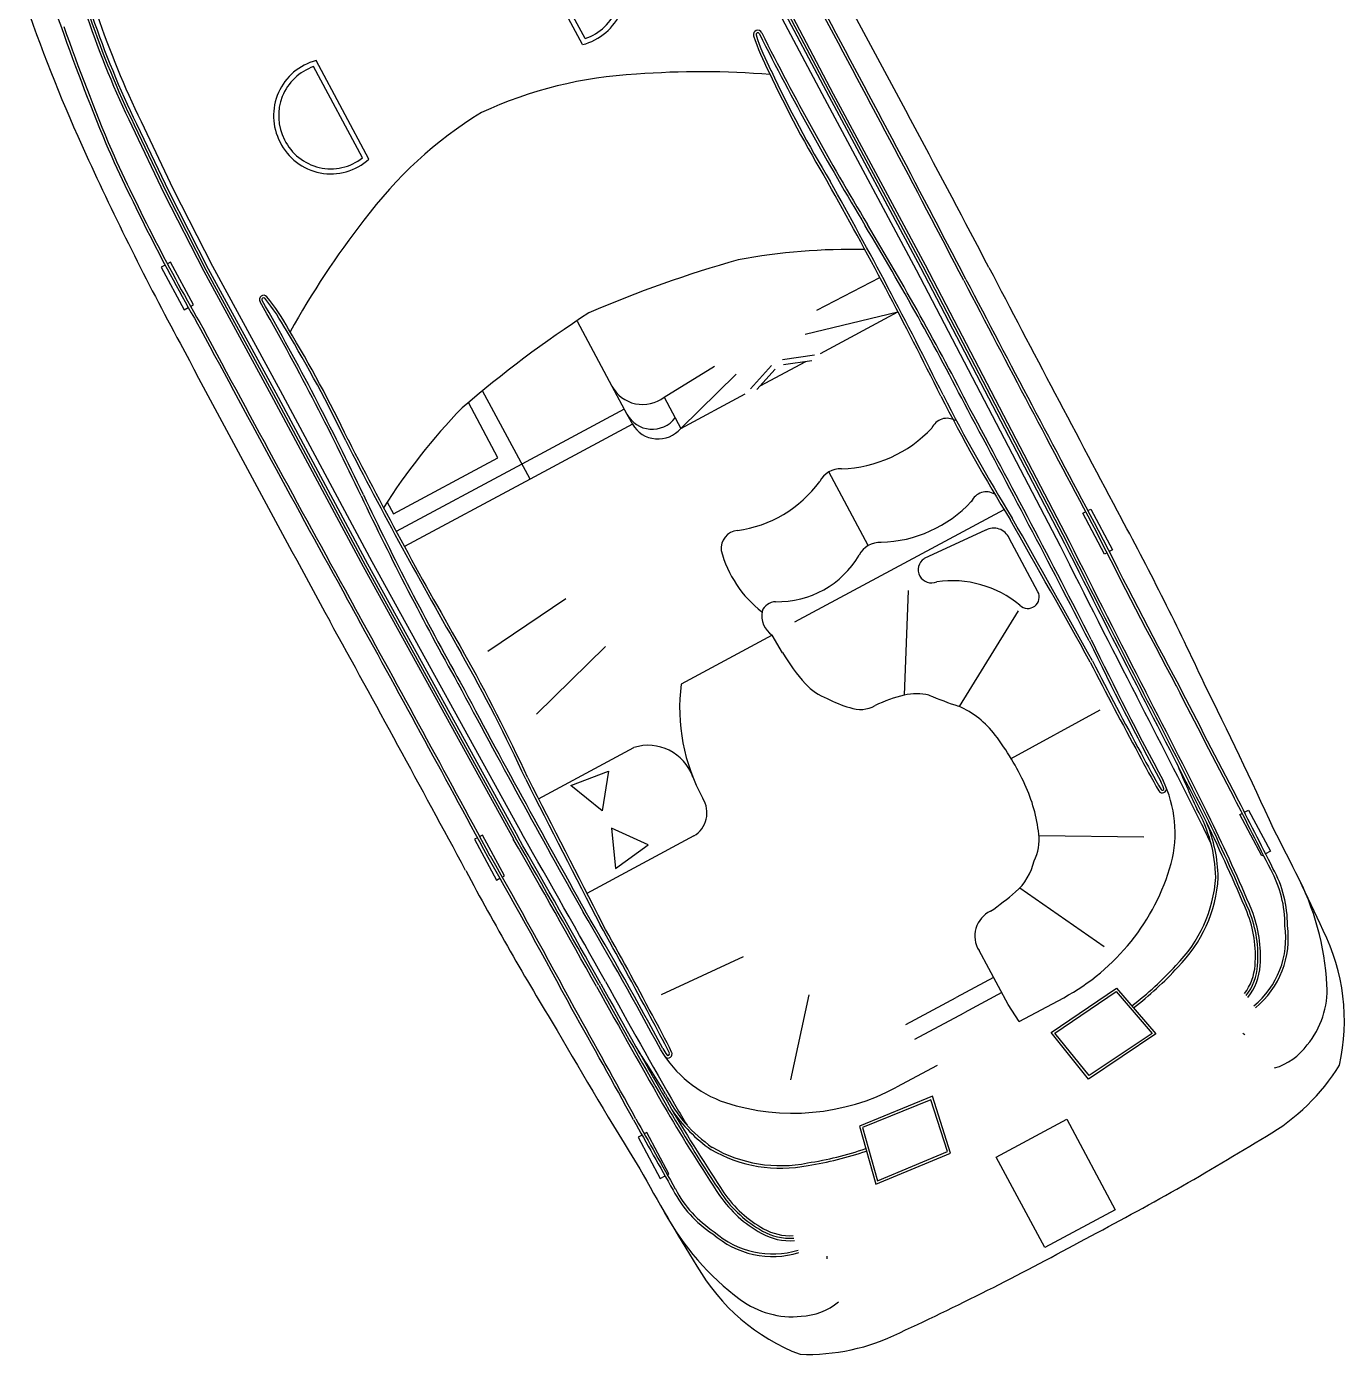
# Model space of a CAD drawing. Header units: metres. Extents: x 267365 to 277461, y 2088854 to 2108025.
# Drawn here: x 273579.58 to 273619.39, y 2097344.02 to 2097384.13 of the extents above; entities that cross this region are included whole.
import ezdxf

# ---------------------------------------------------------------- set-up
doc = ezdxf.new("R2010")
doc.units = ezdxf.units.M

msp = doc.modelspace()

# ---------------------------------------------------------------- linework, layer by layer
at = {"color": 30}
for p, q in [((273596.378, 2097383.59), (273594.782, 2097386.566)), ((273596.378, 2097383.59), (273594.782, 2097386.566)), ((273596.454, 2097383.772), (273594.976, 2097386.528)), ((273596.454, 2097383.772), (273594.976, 2097386.528)), ((273601.689, 2097385.731), (273603.682, 2097381.957)), ((273601.689, 2097385.731), (273603.682, 2097381.957)), ((273601.823, 2097385.805), (273603.817, 2097382.029)), ((273601.823, 2097385.805), (273603.817, 2097382.029)), ((273601.891, 2097385.841), (273603.885, 2097382.065)), ((273601.891, 2097385.841), (273603.885, 2097382.065)), ((273601.958, 2097385.878), (273603.953, 2097382.101)), ((273601.958, 2097385.878), (273603.953, 2097382.101)), ((273589.731, 2097380.167), (273588.253, 2097382.923)), ((273589.731, 2097380.167), (273588.253, 2097382.923)), ((273589.925, 2097380.13), (273588.329, 2097383.106)), ((273589.925, 2097380.13), (273588.329, 2097383.106)), ((273603.682, 2097381.957), (273606.454, 2097376.787)), ((273603.682, 2097381.957), (273606.454, 2097376.787)), ((273603.817, 2097382.029), (273606.589, 2097376.859)), ((273603.817, 2097382.029), (273606.589, 2097376.859)), ((273603.885, 2097382.065), (273606.657, 2097376.895)), ((273603.885, 2097382.065), (273606.657, 2097376.895)), ((273603.953, 2097382.101), (273606.725, 2097376.931)), ((273603.953, 2097382.101), (273606.725, 2097376.931)), ((273582.764, 2097381.131), (273583.739, 2097379.084)), ((273582.764, 2097381.131), (273583.739, 2097379.084)), ((273582.833, 2097381.164), (273583.808, 2097379.118)), ((273582.833, 2097381.164), (273583.808, 2097379.118)), ((273582.902, 2097381.197), (273583.877, 2097379.152)), ((273582.902, 2097381.197), (273583.877, 2097379.152)), ((273583.041, 2097381.263), (273584.014, 2097379.22)), ((273583.041, 2097381.263), (273584.014, 2097379.22)), ((273583.739, 2097379.084), (273584.931, 2097376.748)), ((273583.739, 2097379.084), (273584.931, 2097376.748)), ((273583.808, 2097379.118), (273584.999, 2097376.784)), ((273583.808, 2097379.118), (273584.999, 2097376.784)), ((273583.877, 2097379.152), (273585.066, 2097376.819)), ((273583.877, 2097379.152), (273585.066, 2097376.819)), ((273584.014, 2097379.22), (273585.202, 2097376.891)), ((273584.014, 2097379.22), (273585.202, 2097376.891)), ((273583.766, 2097376.927), (273583.649, 2097376.864)), ((273583.766, 2097376.927), (273583.649, 2097376.864)), ((273583.932, 2097377.016), (273583.834, 2097376.964)), ((273583.932, 2097377.016), (273583.834, 2097376.964)), ((273584.624, 2097375.727), (273583.932, 2097377.016)), ((273584.624, 2097375.727), (273583.932, 2097377.016)), ((273606.725, 2097376.931), (273611.076, 2097368.589)), ((273606.725, 2097376.931), (273611.076, 2097368.589)), ((273583.649, 2097376.864), (273584.341, 2097375.575)), ((273583.649, 2097376.864), (273584.341, 2097375.575)), ((273584.931, 2097376.748), (273586.973, 2097372.996)), ((273584.931, 2097376.748), (273586.973, 2097372.996)), ((273584.999, 2097376.784), (273587.04, 2097373.033)), ((273584.999, 2097376.784), (273587.04, 2097373.033)), ((273585.066, 2097376.819), (273587.108, 2097373.069)), ((273585.066, 2097376.819), (273587.108, 2097373.069)), ((273585.202, 2097376.891), (273587.243, 2097373.142)), ((273585.202, 2097376.891), (273587.243, 2097373.142)), ((273603.459, 2097375.565), (273605.358, 2097376.553)), ((273603.459, 2097375.565), (273605.358, 2097376.553)), ((273606.454, 2097376.787), (273610.802, 2097368.449)), ((273606.454, 2097376.787), (273610.802, 2097368.449)), ((273606.589, 2097376.859), (273610.939, 2097368.519)), ((273606.589, 2097376.859), (273610.939, 2097368.519)), ((273606.657, 2097376.895), (273611.007, 2097368.554)), ((273606.657, 2097376.895), (273611.007, 2097368.554)), ((273584.535, 2097375.679), (273584.624, 2097375.727)), ((273584.535, 2097375.679), (273584.624, 2097375.727)), ((273584.341, 2097375.575), (273584.467, 2097375.643)), ((273584.341, 2097375.575), (273584.467, 2097375.643)), ((273603.1, 2097374.844), (273605.906, 2097375.513)), ((273603.1, 2097374.844), (273605.906, 2097375.513)), ((273603.1, 2097374.844), (273605.906, 2097375.513)), ((273603.567, 2097374.258), (273605.906, 2097375.513)), ((273603.567, 2097374.258), (273605.906, 2097375.513)), ((273603.567, 2097374.258), (273605.906, 2097375.513)), ((273596.215, 2097375.23), (273597.263, 2097373.274)), ((273596.215, 2097375.23), (273597.263, 2097373.274)), ((273602.422, 2097374.072), (273603.382, 2097374.213)), ((273602.422, 2097374.072), (273603.382, 2097374.213)), ((273602.422, 2097374.072), (273603.382, 2097374.213)), ((273598.838, 2097372.936), (273600.365, 2097373.878)), ((273598.838, 2097372.936), (273600.365, 2097373.878)), ((273602.083, 2097373.89), (273601.45, 2097373.186)), ((273602.083, 2097373.89), (273601.45, 2097373.186)), ((273602.083, 2097373.89), (273601.45, 2097373.186)), ((273602.197, 2097373.788), (273601.639, 2097373.167)), ((273602.197, 2097373.788), (273601.639, 2097373.167)), ((273602.197, 2097373.788), (273601.639, 2097373.167)), ((273601.74, 2097373.279), (273603.121, 2097374.019)), ((273601.74, 2097373.279), (273603.121, 2097374.019)), ((273601.74, 2097373.279), (273603.121, 2097374.019)), ((273602.445, 2097373.92), (273603.302, 2097374.046)), ((273602.445, 2097373.92), (273603.302, 2097374.046)), ((273602.445, 2097373.92), (273603.302, 2097374.046)), ((273599.344, 2097371.994), (273601.02, 2097373.63)), ((273599.344, 2097371.994), (273601.02, 2097373.63)), ((273599.344, 2097371.994), (273601.02, 2097373.63)), ((273586.973, 2097372.996), (273589.745, 2097367.826)), ((273586.973, 2097372.996), (273589.745, 2097367.826)), ((273587.04, 2097373.033), (273589.812, 2097367.863)), ((273587.04, 2097373.033), (273589.812, 2097367.863)), ((273587.108, 2097373.069), (273589.88, 2097367.9)), ((273587.108, 2097373.069), (273589.88, 2097367.9)), ((273587.243, 2097373.142), (273590.015, 2097367.973)), ((273587.243, 2097373.142), (273590.015, 2097367.973)), ((273594.79, 2097370.462), (273593.357, 2097373.133)), ((273594.79, 2097370.462), (273593.357, 2097373.133)), ((273597.263, 2097373.274), (273597.718, 2097372.426)), ((273597.263, 2097373.274), (273597.718, 2097372.426)), ((273598.838, 2097372.936), (273599.344, 2097371.994)), ((273598.838, 2097372.936), (273599.344, 2097371.994)), ((273598.838, 2097372.936), (273599.344, 2097371.994)), ((273599.344, 2097371.994), (273601.294, 2097373.04)), ((273599.344, 2097371.994), (273601.294, 2097373.04)), ((273599.344, 2097371.994), (273601.294, 2097373.04)), ((273593.82, 2097371.108), (273592.927, 2097372.774)), ((273593.82, 2097371.108), (273592.927, 2097372.774)), ((273597.639, 2097372.574), (273594.546, 2097370.916)), ((273597.639, 2097372.574), (273594.546, 2097370.916)), ((273597.882, 2097372.12), (273594.79, 2097370.462)), ((273597.882, 2097372.12), (273594.79, 2097370.462)), ((273597.718, 2097372.426), (273597.882, 2097372.12)), ((273597.718, 2097372.426), (273597.882, 2097372.12)), ((273590.661, 2097369.414), (273593.82, 2097371.108)), ((273590.661, 2097369.414), (273593.82, 2097371.108)), ((273594.546, 2097370.916), (273590.749, 2097368.88)), ((273594.546, 2097370.916), (273590.749, 2097368.88)), ((273594.546, 2097370.916), (273590.749, 2097368.88)), ((273605.009, 2097368.455), (273603.817, 2097370.678)), ((273605.009, 2097368.455), (273603.817, 2097370.678)), ((273605.009, 2097368.455), (273603.817, 2097370.678)), ((273594.79, 2097370.462), (273590.994, 2097368.427)), ((273594.79, 2097370.462), (273590.994, 2097368.427)), ((273594.79, 2097370.462), (273590.994, 2097368.427)), ((273590.472, 2097369.767), (273590.661, 2097369.414)), ((273590.472, 2097369.767), (273590.661, 2097369.414)), ((273602.787, 2097366.151), (273609.111, 2097369.541)), ((273602.787, 2097366.151), (273609.111, 2097369.541)), ((273602.787, 2097366.151), (273609.111, 2097369.541)), ((273611.487, 2097369.43), (273611.573, 2097369.476)), ((273611.487, 2097369.43), (273611.573, 2097369.476)), ((273612.148, 2097368.198), (273611.487, 2097369.43)), ((273612.148, 2097368.198), (273611.487, 2097369.43)), ((273611.641, 2097369.512), (273611.728, 2097369.559)), ((273611.641, 2097369.512), (273611.728, 2097369.559)), ((273611.728, 2097369.559), (273612.389, 2097368.327)), ((273611.728, 2097369.559), (273612.389, 2097368.327)), ((273608.555, 2097368.918), (273606.695, 2097368.059)), ((273608.555, 2097368.918), (273606.695, 2097368.059)), ((273610.135, 2097367.06), (273609.264, 2097368.683)), ((273610.135, 2097367.06), (273609.264, 2097368.683)), ((273612.217, 2097368.234), (273612.148, 2097368.198)), ((273612.217, 2097368.234), (273612.148, 2097368.198)), ((273612.389, 2097368.327), (273612.284, 2097368.271)), ((273612.389, 2097368.327), (273612.284, 2097368.271)), ((273589.745, 2097367.826), (273594.286, 2097359.586)), ((273589.745, 2097367.826), (273594.286, 2097359.586)), ((273589.812, 2097367.863), (273594.353, 2097359.624)), ((273589.812, 2097367.863), (273594.353, 2097359.624)), ((273589.88, 2097367.9), (273594.42, 2097359.661)), ((273589.88, 2097367.9), (273594.42, 2097359.661)), ((273590.015, 2097367.973), (273594.554, 2097359.736)), ((273590.015, 2097367.973), (273594.554, 2097359.736)), ((273606.103, 2097363.933), (273606.225, 2097367.099)), ((273606.103, 2097363.933), (273606.225, 2097367.099)), ((273606.103, 2097363.933), (273606.225, 2097367.099)), ((273593.513, 2097365.264), (273595.868, 2097366.854)), ((273593.513, 2097365.264), (273595.868, 2097366.854)), ((273593.513, 2097365.264), (273595.868, 2097366.854)), ((273607.765, 2097363.591), (273609.547, 2097366.487)), ((273607.765, 2097363.591), (273609.547, 2097366.487)), ((273607.765, 2097363.591), (273609.547, 2097366.487)), ((273602.102, 2097365.743), (273599.355, 2097364.271)), ((273602.102, 2097365.743), (273599.355, 2097364.271)), ((273602.422, 2097365.219), (273602.102, 2097365.743)), ((273602.422, 2097365.219), (273602.102, 2097365.743)), ((273594.984, 2097363.363), (273597.068, 2097365.407)), ((273594.984, 2097363.363), (273597.068, 2097365.407)), ((273594.984, 2097363.363), (273597.068, 2097365.407)), ((273609.322, 2097362.026), (273612.01, 2097363.492)), ((273609.322, 2097362.026), (273612.01, 2097363.492)), ((273609.322, 2097362.026), (273612.01, 2097363.492)), ((273595.044, 2097360.808), (273597.924, 2097362.352)), ((273595.044, 2097360.808), (273597.924, 2097362.352)), ((273596.025, 2097361.207), (273597.163, 2097361.642)), ((273596.025, 2097361.207), (273597.163, 2097361.642)), ((273597.163, 2097361.642), (273596.971, 2097360.439)), ((273597.163, 2097361.642), (273596.971, 2097360.439)), ((273596.971, 2097360.439), (273596.025, 2097361.207)), ((273596.971, 2097360.439), (273596.025, 2097361.207)), ((273616.371, 2097360.401), (273616.493, 2097360.466)), ((273616.371, 2097360.401), (273616.493, 2097360.466)), ((273616.493, 2097360.466), (273617.161, 2097359.22)), ((273616.493, 2097360.466), (273617.161, 2097359.22)), ((273616.231, 2097360.326), (273616.304, 2097360.365)), ((273616.231, 2097360.326), (273616.304, 2097360.365)), ((273616.9, 2097359.079), (273616.231, 2097360.326)), ((273616.9, 2097359.079), (273616.231, 2097360.326)), ((273593.357, 2097359.709), (273593.271, 2097359.663)), ((273593.357, 2097359.709), (273593.271, 2097359.663)), ((273594.018, 2097358.476), (273593.357, 2097359.709)), ((273594.018, 2097358.476), (273593.357, 2097359.709)), ((273599.742, 2097359.683), (273596.504, 2097357.946)), ((273599.742, 2097359.683), (273596.504, 2097357.946)), ((273597.251, 2097359.915), (273597.368, 2097358.702)), ((273598.36, 2097359.409), (273597.251, 2097359.915)), ((273597.251, 2097359.915), (273597.368, 2097358.702)), ((273598.36, 2097359.409), (273597.251, 2097359.915)), ((273610.166, 2097359.697), (273613.331, 2097359.652)), ((273610.166, 2097359.697), (273613.331, 2097359.652)), ((273610.166, 2097359.697), (273613.331, 2097359.652)), ((273593.204, 2097359.627), (273593.116, 2097359.58)), ((273593.204, 2097359.627), (273593.116, 2097359.58)), ((273593.116, 2097359.58), (273593.777, 2097358.347)), ((273593.116, 2097359.58), (273593.777, 2097358.347)), ((273597.368, 2097358.702), (273598.36, 2097359.409)), ((273597.368, 2097358.702), (273598.36, 2097359.409)), ((273616.946, 2097359.104), (273616.9, 2097359.079)), ((273616.946, 2097359.104), (273616.9, 2097359.079)), ((273617.161, 2097359.22), (273617.013, 2097359.14)), ((273617.161, 2097359.22), (273617.013, 2097359.14)), ((273593.95, 2097358.439), (273594.018, 2097358.476)), ((273593.95, 2097358.439), (273594.018, 2097358.476)), ((273593.777, 2097358.347), (273593.882, 2097358.403)), ((273593.777, 2097358.347), (273593.882, 2097358.403)), ((273609.584, 2097358.11), (273612.136, 2097356.34)), ((273609.584, 2097358.11), (273612.136, 2097356.34)), ((273609.584, 2097358.11), (273612.136, 2097356.34)), ((273598.763, 2097354.892), (273601.24, 2097356.043)), ((273598.763, 2097354.892), (273601.24, 2097356.043)), ((273598.763, 2097354.892), (273601.24, 2097356.043)), ((273609.239, 2097354.592), (273608.355, 2097356.219)), ((273609.239, 2097354.592), (273608.355, 2097356.219)), ((273608.796, 2097355.409), (273607.661, 2097354.8)), ((273608.796, 2097355.409), (273607.661, 2097354.8)), ((273608.796, 2097355.409), (273607.661, 2097354.8)), ((273602.671, 2097352.317), (273603.22, 2097354.886)), ((273602.671, 2097352.317), (273603.22, 2097354.886)), ((273602.671, 2097352.317), (273603.22, 2097354.886)), ((273609.043, 2097354.953), (273607.906, 2097354.343)), ((273609.043, 2097354.953), (273607.906, 2097354.343)), ((273609.043, 2097354.953), (273607.906, 2097354.343)), ((273610.538, 2097353.74), (273612.511, 2097355.084)), ((273610.538, 2097353.74), (273612.511, 2097355.084)), ((273610.65, 2097353.724), (273612.498, 2097354.982)), ((273610.65, 2097353.724), (273612.498, 2097354.982)), ((273612.498, 2097354.982), (273613.584, 2097353.716)), ((273612.498, 2097354.982), (273613.584, 2097353.716)), ((273612.511, 2097355.084), (273613.699, 2097353.7)), ((273612.511, 2097355.084), (273613.699, 2097353.7)), ((273606.14, 2097353.985), (273607.661, 2097354.8)), ((273606.14, 2097353.985), (273607.661, 2097354.8)), ((273606.14, 2097353.985), (273607.661, 2097354.8)), ((273609.57, 2097354.075), (273609.239, 2097354.592)), ((273609.57, 2097354.075), (273609.239, 2097354.592)), ((273609.57, 2097354.075), (273610.914, 2097354.796)), ((273609.57, 2097354.075), (273610.914, 2097354.796)), ((273606.42, 2097353.546), (273607.906, 2097354.343)), ((273606.42, 2097353.546), (273607.906, 2097354.343)), ((273606.42, 2097353.546), (273607.906, 2097354.343)), ((273611.666, 2097352.338), (273610.538, 2097353.74)), ((273611.666, 2097352.338), (273610.538, 2097353.74)), ((273611.682, 2097352.441), (273610.65, 2097353.724)), ((273611.682, 2097352.441), (273610.65, 2097353.724)), ((273613.699, 2097353.7), (273611.666, 2097352.338)), ((273613.699, 2097353.7), (273611.666, 2097352.338)), ((273613.584, 2097353.716), (273611.682, 2097352.441)), ((273613.584, 2097353.716), (273611.682, 2097352.441)), ((273616.327, 2097353.726), (273616.39, 2097353.682)), ((273616.327, 2097353.726), (273616.39, 2097353.682)), ((273616.327, 2097353.726), (273616.39, 2097353.682)), ((273607.091, 2097352.746), (273605.864, 2097352.088)), ((273607.091, 2097352.746), (273605.864, 2097352.088)), ((273606.951, 2097351.817), (273604.74, 2097350.917)), ((273606.951, 2097351.817), (273604.74, 2097350.917)), ((273606.903, 2097351.714), (273604.832, 2097350.872)), ((273606.903, 2097351.714), (273604.832, 2097350.872)), ((273607.4, 2097350.145), (273606.903, 2097351.714)), ((273607.4, 2097350.145), (273606.903, 2097351.714)), ((273607.495, 2097350.101), (273606.951, 2097351.817)), ((273607.495, 2097350.101), (273606.951, 2097351.817)), ((273604.74, 2097350.917), (273605.235, 2097349.162)), ((273604.74, 2097350.917), (273605.235, 2097349.162)), ((273604.832, 2097350.872), (273605.286, 2097349.266)), ((273604.832, 2097350.872), (273605.286, 2097349.266)), ((273608.873, 2097349.982), (273611.003, 2097351.124)), ((273608.873, 2097349.982), (273611.003, 2097351.124)), ((273611.003, 2097351.124), (273612.468, 2097348.391)), ((273611.003, 2097351.124), (273612.468, 2097348.391)), ((273598.175, 2097350.644), (273598.053, 2097350.579)), ((273598.175, 2097350.644), (273598.053, 2097350.579)), ((273598.053, 2097350.579), (273598.722, 2097349.332)), ((273598.053, 2097350.579), (273598.722, 2097349.332)), ((273598.315, 2097350.72), (273598.243, 2097350.681)), ((273598.315, 2097350.72), (273598.243, 2097350.681)), ((273598.984, 2097349.473), (273598.315, 2097350.72)), ((273598.984, 2097349.473), (273598.315, 2097350.72)), ((273605.235, 2097349.162), (273607.495, 2097350.101)), ((273605.235, 2097349.162), (273607.495, 2097350.101)), ((273605.286, 2097349.266), (273607.4, 2097350.145)), ((273605.286, 2097349.266), (273607.4, 2097350.145)), ((273610.338, 2097347.25), (273608.873, 2097349.982)), ((273610.338, 2097347.25), (273608.873, 2097349.982)), ((273598.722, 2097349.332), (273598.87, 2097349.412)), ((273598.722, 2097349.332), (273598.87, 2097349.412)), ((273598.937, 2097349.448), (273598.984, 2097349.473)), ((273598.937, 2097349.448), (273598.984, 2097349.473)), ((273612.468, 2097348.391), (273610.338, 2097347.25)), ((273612.468, 2097348.391), (273610.338, 2097347.25)), ((273603.759, 2097346.987), (273603.762, 2097346.91)), ((273603.759, 2097346.987), (273603.762, 2097346.91)), ((273603.759, 2097346.987), (273603.762, 2097346.91))]:
    msp.add_line(p, q, dxfattribs=at)
for centre, radius, start, end in [((273601.071, 2097392.093), 21.943, 195.5124, 201.3412), ((273601.071, 2097392.093), 21.943, 195.5124, 201.3412), ((273595.961, 2097385.248), 1.71, 284.0967, 30.4009), ((273595.961, 2097385.248), 1.71, 284.0967, 30.4009), ((273595.961, 2097385.248), 1.556, 288.4656, 30.4814), ((273595.961, 2097385.248), 1.556, 288.4656, 30.4814), ((272975.615, 2097047.591), 712.692, 27.480541, 28.252532), ((272975.615, 2097047.591), 712.692, 27.480541, 28.252532), ((272975.615, 2097047.591), 712.768, 27.480545, 28.252432), ((272975.615, 2097047.591), 712.768, 27.480545, 28.252432), ((272977.585, 2097045.468), 712.788, 27.705083, 28.471036), ((272977.585, 2097045.468), 712.788, 27.705083, 28.471036), ((273625.971, 2097400.764), 49.078, 199.0468, 204.6712), ((273625.971, 2097400.764), 49.078, 199.0468, 204.6712), ((273643.405, 2097406.196), 66.468, 199.38482, 202.83111), ((273643.405, 2097406.196), 66.468, 199.38482, 202.83111), ((273607.937, 2097393.382), 27.996, 198.7118, 205.9505), ((273607.937, 2097393.382), 27.996, 198.7118, 205.9505), ((273607.937, 2097393.382), 27.919, 198.7126, 205.9505), ((273607.937, 2097393.382), 27.919, 198.7126, 205.9505), ((273607.937, 2097393.382), 27.843, 198.7134, 205.9505), ((273607.937, 2097393.382), 27.843, 198.7134, 205.9505), ((273607.937, 2097393.382), 27.689, 198.7151, 205.9505), ((273607.937, 2097393.382), 27.689, 198.7151, 205.9505), ((273643.405, 2097406.196), 66.545, 199.38594, 202.83199), ((273643.405, 2097406.196), 66.545, 199.38594, 202.83199), ((273601.67, 2097383.892), 0.13, 24.1057, 195.2888), ((273601.67, 2097383.892), 0.13, 24.1057, 195.2888), ((273608.365, 2097386.081), 7.174, 198.0544, 207.4919), ((273608.365, 2097386.081), 7.174, 198.0544, 207.4919), ((273601.67, 2097383.892), 0.0531, 24.1057, 193.7253), ((273601.67, 2097383.892), 0.0531, 24.1057, 193.7253), ((273608.365, 2097386.081), 7.097, 198.0726, 207.5038), ((273608.365, 2097386.081), 7.097, 198.0726, 207.5038), ((273601.789, 2097383.945), 0.0767, 204.1057, 206.7252), ((273601.789, 2097383.945), 0.0767, 204.1057, 206.7252), ((273679.836, 2097423.242), 87.459, 206.72515, 211.06105), ((273679.836, 2097423.242), 87.459, 206.72515, 211.06105), ((273679.836, 2097423.242), 87.382, 206.72515, 211.06108), ((273679.836, 2097423.242), 87.382, 206.72515, 211.06108), ((273588.76, 2097381.442), 1.719, 104.5156, 207.6495), ((273588.76, 2097381.442), 1.719, 104.5156, 207.6495), ((273588.76, 2097381.442), 1.565, 108.8938, 207.7313), ((273588.76, 2097381.442), 1.565, 108.8938, 207.7313), ((273598.634, 2097370.097), 12.611, 92.8723, 114.8981), ((273598.634, 2097370.097), 12.611, 92.8723, 114.8981), ((273599.965, 2097357.81), 24.96, 85.2238, 94.5093), ((273599.965, 2097357.81), 24.96, 85.2238, 94.5093), ((273637.048, 2097399.333), 38.763, 205.2964, 210.9015), ((273637.048, 2097399.333), 38.763, 205.2964, 210.9015), ((273637.048, 2097399.333), 38.686, 205.2942, 210.903), ((273637.048, 2097399.333), 38.686, 205.2942, 210.903), ((273599.914, 2097370.784), 12.611, 121.5022, 143.528), ((273599.914, 2097370.784), 12.611, 121.5022, 143.528), ((273588.774, 2097381.394), 1.71, 205.9993, 312.3035), ((273588.774, 2097381.394), 1.71, 205.9993, 312.3035), ((273588.774, 2097381.394), 1.556, 205.9189, 307.9347), ((273588.774, 2097381.394), 1.556, 205.9189, 307.9347), ((273666.82, 2097419.305), 93.938, 204.54808, 208.44026), ((273666.82, 2097419.305), 93.938, 204.54808, 208.44026), ((273638.038, 2097405.715), 61.433, 204.36101, 210.00523), ((273638.038, 2097405.715), 61.433, 204.36101, 210.00523), ((273638.038, 2097405.715), 61.357, 204.36197, 210.00639), ((273638.038, 2097405.715), 61.357, 204.36197, 210.00639), ((273480.279, 2097310.004), 141.681, 26.38593, 29.33944), ((273480.279, 2097310.004), 141.681, 26.38593, 29.33944), ((273480.279, 2097310.004), 141.758, 26.38612, 29.33986), ((273480.279, 2097310.004), 141.758, 26.38612, 29.33986), ((273609.413, 2097362.876), 24.96, 141.8909, 151.1765), ((273609.413, 2097362.876), 24.96, 141.8909, 151.1765), ((273522.714, 2097328.741), 95.893, 27.18578, 30.99154), ((273522.714, 2097328.741), 95.893, 27.18578, 30.99154), ((273522.714, 2097328.741), 95.97, 27.18625, 30.99157), ((273522.714, 2097328.741), 95.97, 27.18625, 30.99157), ((273604.481, 2097358.848), 18.553, 88.685, 100.5642), ((273604.481, 2097358.848), 18.553, 88.685, 100.5642), ((273610.687, 2097342.851), 35.557, 105.6759, 113.3936), ((273610.687, 2097342.851), 35.557, 105.6759, 113.3936), ((274456.267, 2097819.145), 956.068, 207.555682, 208.070117), ((274456.267, 2097819.145), 956.068, 207.555682, 208.070117), ((274464.271, 2097823.403), 965.993, 207.559948, 208.068104), ((274464.271, 2097823.403), 965.993, 207.559948, 208.068104), ((274464.271, 2097823.403), 965.916, 207.559951, 208.068158), ((274464.271, 2097823.403), 965.916, 207.559951, 208.068158), ((273586.744, 2097375.888), 0.13, 41.1115, 212.2946), ((273586.744, 2097375.888), 0.13, 41.1115, 212.2946), ((273510.713, 2097332.558), 87.382, 25.33918, 29.67512), ((273510.713, 2097332.558), 87.382, 25.33918, 29.67512), ((273586.744, 2097375.888), 0.0531, 42.675, 212.2946), ((273586.744, 2097375.888), 0.0531, 42.675, 212.2946), ((273586.634, 2097375.819), 0.0767, 29.6751, 32.2946), ((273586.634, 2097375.819), 0.0767, 29.6751, 32.2946), ((273510.713, 2097332.558), 87.459, 25.33921, 29.67512), ((273510.713, 2097332.558), 87.459, 25.33921, 29.67512), ((273581.216, 2097371.523), 7.097, 28.8965, 38.3276), ((273581.216, 2097371.523), 7.097, 28.8965, 38.3276), ((273581.216, 2097371.523), 7.174, 28.9083, 38.3458), ((273581.216, 2097371.523), 7.174, 28.9083, 38.3458), ((273615.939, 2097345.667), 35.557, 123.0067, 130.7243), ((273615.939, 2097345.667), 35.557, 123.0067, 130.7243), ((274213.309, 2097711.24), 712.768, 208.147835, 208.919721), ((274213.309, 2097711.24), 712.768, 208.147835, 208.919721), ((274213.309, 2097711.24), 712.692, 208.147735, 208.919725), ((274213.309, 2097711.24), 712.692, 208.147735, 208.919725), ((273554.305, 2097354.966), 38.686, 25.4973, 31.106), ((273554.305, 2097354.966), 38.686, 25.4973, 31.106), ((273554.305, 2097354.966), 38.763, 25.4988, 31.1038), ((273554.305, 2097354.966), 38.763, 25.4988, 31.1038), ((274213.987, 2097708.424), 712.788, 207.92923, 208.695184), ((274213.987, 2097708.424), 712.788, 207.92923, 208.695184), ((273598.194, 2097373.774), 1.057, 208.2001, 307.5625), ((273598.194, 2097373.774), 1.057, 208.2001, 307.5625), ((273656.358, 2097398.115), 55.216, 207.0905, 211.5267), ((273656.358, 2097398.115), 55.216, 207.0905, 211.5267), ((273656.358, 2097398.115), 55.139, 207.091, 211.528), ((273656.358, 2097398.115), 55.139, 207.091, 211.528), ((273606.049, 2097359.688), 18.553, 135.836, 147.7152), ((273606.049, 2097359.688), 18.553, 135.836, 147.7152), ((273284.464, 2097198.032), 367.616, 27.11448, 28.34206), ((273284.464, 2097198.032), 367.616, 27.11448, 28.34206), ((273284.464, 2097198.032), 367.693, 27.11434, 28.34194), ((273284.464, 2097198.032), 367.693, 27.11434, 28.34194), ((273598.483, 2097372.837), 0.868, 208.2001, 322.6919), ((273598.483, 2097372.837), 0.868, 208.2001, 322.6919), ((273598.658, 2097372.575), 0.899, 210.4007, 319.7274), ((273598.658, 2097372.575), 0.899, 210.4007, 319.7274), ((273607.384, 2097371.803), 0.497, 59.0285, 156.2214), ((273607.384, 2097371.803), 0.497, 59.0285, 156.2214), ((273604.083, 2097374.682), 3.908, 271.7874, 316.7535), ((273604.083, 2097374.682), 3.908, 271.7874, 316.7535), ((273715.463, 2097436.11), 141.758, 207.06041, 210.01414), ((273715.463, 2097436.11), 141.758, 207.06041, 210.01414), ((273715.463, 2097436.11), 141.681, 207.06083, 210.01433), ((273715.463, 2097436.11), 141.681, 207.06083, 210.01433), ((273604.18, 2097370.052), 0.723, 88.0681, 152.0309), ((273604.18, 2097370.052), 0.723, 88.0681, 152.0309), ((273600.566, 2097372.562), 3.683, 277.6192, 323.885), ((273600.566, 2097372.562), 3.683, 277.6192, 323.885), ((273676.374, 2097411.133), 95.97, 205.4087, 209.21402), ((273676.374, 2097411.133), 95.97, 205.4087, 209.21402), ((273676.374, 2097411.133), 95.893, 205.40872, 209.21448), ((273676.374, 2097411.133), 95.893, 205.40872, 209.21448), ((273605.275, 2097372.459), 3.908, 271.7874, 316.7535), ((273605.275, 2097372.459), 3.908, 271.7874, 316.7535), ((273608.576, 2097369.58), 0.497, 59.0285, 156.2214), ((273608.576, 2097369.58), 0.497, 59.0285, 156.2214), ((273156.859, 2097111.999), 520.529, 29.07706, 29.62175), ((273156.859, 2097111.999), 520.529, 29.07706, 29.62175), ((273601.118, 2097368.359), 0.556, 96.5391, 185.2343), ((273601.118, 2097368.359), 0.556, 96.5391, 185.2343), ((273608.801, 2097368.471), 0.51, 24.5708, 118.7339), ((273608.801, 2097368.471), 0.51, 24.5708, 118.7339), ((273156.859, 2097111.999), 520.452, 29.07722, 29.62161), ((273156.859, 2097111.999), 520.452, 29.07722, 29.62161), ((273794.514, 2097460.742), 204.426, 206.70227, 208.17442), ((273794.514, 2097460.742), 204.426, 206.70227, 208.17442), ((273794.514, 2097460.742), 204.349, 206.70201, 208.17442), ((273794.514, 2097460.742), 204.349, 206.70201, 208.17442), ((273531.466, 2097325.419), 92.276, 24.91196, 28.37007), ((273531.466, 2097325.419), 92.276, 24.91196, 28.37007), ((273605.372, 2097367.829), 0.723, 88.0681, 152.0309), ((273605.372, 2097367.829), 0.723, 88.0681, 152.0309), ((274049.933, 2097588.81), 491.166, 206.64789, 207.244), ((274049.933, 2097588.81), 491.166, 206.64789, 207.244), ((274049.933, 2097588.81), 491.089, 206.64782, 207.24398), ((274049.933, 2097588.81), 491.089, 206.64782, 207.24398), ((274049.933, 2097588.81), 491.012, 206.64775, 207.24396), ((274049.933, 2097588.81), 491.012, 206.64775, 207.24396), ((273603.936, 2097369.21), 3.491, 194.9716, 232.2279), ((273603.936, 2097369.21), 3.491, 194.9716, 232.2279), ((273602.279, 2097369.599), 2.841, 268.5901, 329.7706), ((273602.279, 2097369.599), 2.841, 268.5901, 329.7706), ((274049.933, 2097588.81), 491.319, 206.64803, 207.24404), ((274049.933, 2097588.81), 491.319, 206.64803, 207.24404), ((273606.917, 2097367.727), 0.399, 123.788, 293.9591), ((273606.917, 2097367.727), 0.399, 123.788, 293.9591), ((273607.524, 2097364.145), 3.249, 50.5013, 97.8754), ((273607.524, 2097364.145), 3.249, 50.5013, 97.8754), ((273609.83, 2097366.9), 0.345, 226.1049, 27.6843), ((273609.83, 2097366.9), 0.345, 226.1049, 27.6843), ((272743.313, 2096900.628), 965.916, 28.332108, 28.840316), ((272743.313, 2096900.628), 965.916, 28.332108, 28.840316), ((272743.313, 2096900.628), 965.993, 28.332163, 28.840319), ((272743.313, 2096900.628), 965.993, 28.332163, 28.840319), ((273602.226, 2097366.303), 0.457, 92.2028, 158.9718), ((273602.226, 2097366.303), 0.457, 92.2028, 158.9718), ((272751.288, 2096904.938), 956.068, 28.33015, 28.844584), ((272751.288, 2096904.938), 956.068, 28.33015, 28.844584), ((273602.519, 2097366.342), 0.73, 170.1827, 235.1395), ((273602.519, 2097366.342), 0.73, 170.1827, 235.1395), ((273718.905, 2097417.478), 119.125, 205.82695, 208.12392), ((273718.905, 2097417.478), 119.125, 205.82695, 208.12392), ((273718.905, 2097417.478), 119.049, 205.82654, 208.12464), ((273718.905, 2097417.478), 119.049, 205.82654, 208.12464), ((273544.634, 2097338.208), 55.139, 24.8723, 29.3092), ((273544.634, 2097338.208), 55.139, 24.8723, 29.3092), ((273544.634, 2097338.208), 55.216, 24.8736, 29.3097), ((273544.634, 2097338.208), 55.216, 24.8736, 29.3097), ((273607.894, 2097368.49), 6.375, 210.8613, 221.3946), ((273607.894, 2097368.49), 6.375, 210.8613, 221.3946), ((273721.493, 2097420.878), 123.21, 207.00465, 208.46823), ((273721.493, 2097420.878), 123.21, 207.00465, 208.46823), ((273721.493, 2097420.878), 123.134, 207.00401, 208.46858), ((273721.493, 2097420.878), 123.134, 207.00401, 208.46858), ((273917.09, 2097537.245), 367.693, 208.05833, 209.28592), ((273917.09, 2097537.245), 367.693, 208.05833, 209.28592), ((273917.09, 2097537.245), 367.616, 208.05821, 209.28579), ((273917.09, 2097537.245), 367.616, 208.05821, 209.28579), ((273605.004, 2097363.554), 5.694, 172.7737, 208.7598), ((273605.004, 2097363.554), 5.694, 172.7737, 208.7598), ((273604.537, 2097365.669), 1.994, 224.3719, 247.2075), ((273604.537, 2097365.669), 1.994, 224.3719, 247.2075), ((273903.326, 2097511.67), 324.456, 207.02929, 207.70339), ((273903.326, 2097511.67), 324.456, 207.02929, 207.70339), ((273903.326, 2097511.67), 324.379, 207.02929, 207.70345), ((273903.326, 2097511.67), 324.379, 207.02929, 207.70345), ((273493.79, 2097303.636), 135.677, 24.49681, 26.55322), ((273493.79, 2097303.636), 135.677, 24.49681, 26.55322), ((273605.477, 2097367.179), 3.761, 242.9151, 254.1609), ((273605.477, 2097367.179), 3.761, 242.9151, 254.1609), ((273606.915, 2097360.217), 3.804, 102.441, 116.5528), ((273606.915, 2097360.217), 3.804, 102.441, 116.5528), ((273606.485, 2097362.297), 1.68, 77.6704, 103.3809), ((273606.485, 2097362.297), 1.68, 77.6704, 103.3809), ((273610.619, 2097372.66), 9.504, 246.5902, 252.3632), ((273610.619, 2097372.66), 9.504, 246.5902, 252.3632), ((273394.985, 2097250.373), 245.904, 26.4825, 27.49318), ((273394.985, 2097250.373), 245.904, 26.4825, 27.49318), ((273394.985, 2097250.373), 246.058, 26.4823, 27.49311), ((273394.985, 2097250.373), 246.058, 26.4823, 27.49311), ((273394.985, 2097250.373), 246.135, 26.4822, 27.49307), ((273394.985, 2097250.373), 246.135, 26.4822, 27.49307), ((273394.985, 2097250.373), 246.211, 26.4821, 27.49303), ((273394.985, 2097250.373), 246.211, 26.4821, 27.49303), ((273604.77, 2097364.407), 0.905, 249.3669, 299.4944), ((273604.77, 2097364.407), 0.905, 249.3669, 299.4944), ((273606.605, 2097361.03), 2.812, 37.1701, 66.1877), ((273606.605, 2097361.03), 2.812, 37.1701, 66.1877), ((273602.415, 2097357.854), 8.069, 24.7654, 37.1701), ((273602.415, 2097357.854), 8.069, 24.7654, 37.1701), ((273598.359, 2097360.99), 1.43, 19.3085, 107.7145), ((273598.359, 2097360.99), 1.43, 19.3085, 107.7145), ((273633.697, 2097372.754), 23.096, 207.3393, 210.4688), ((273633.697, 2097372.754), 23.096, 207.3393, 210.4688), ((273633.697, 2097372.754), 23.019, 207.3374, 210.4688), ((273633.697, 2097372.754), 23.019, 207.3374, 210.4688), ((273637.197, 2097371.27), 24.724, 202.2874, 205.8113), ((273637.197, 2097371.27), 24.724, 202.2874, 205.8113), ((274059.364, 2097595.92), 520.529, 206.77852, 207.3232), ((274059.364, 2097595.92), 520.529, 206.77852, 207.3232), ((274059.364, 2097595.92), 520.452, 206.77866, 207.32305), ((274059.364, 2097595.92), 520.452, 206.77866, 207.32305), ((273610.638, 2097359.769), 3.564, 22.1043, 25.8827), ((273610.638, 2097359.769), 3.564, 22.1043, 25.8827), ((273610.638, 2097359.769), 3.641, 345.3641, 25.9064), ((273610.638, 2097359.769), 3.641, 345.3641, 25.9064), ((273605.273, 2097359.172), 4.922, 6.6002, 24.7654), ((273605.273, 2097359.172), 4.922, 6.6002, 24.7654), ((273613.895, 2097361.104), 0.122, 210.3082, 13.4463), ((273613.895, 2097361.104), 0.122, 210.3082, 13.4463), ((273613.895, 2097361.104), 0.0448, 210.3082, 7.7118), ((273613.895, 2097361.104), 0.0448, 210.3082, 7.7118), ((273613.791, 2097361.043), 0.0767, 30.3082, 30.4688), ((273613.791, 2097361.043), 0.0767, 30.3082, 30.4688), ((273347.666, 2097222.753), 301.91, 26.76255, 27.22398), ((273347.666, 2097222.753), 301.91, 26.76255, 27.22398), ((273599.318, 2097360.382), 0.818, 301.2298, 31.9063), ((273599.318, 2097360.382), 0.818, 301.2298, 31.9063), ((273611.103, 2097358.344), 4.403, 1.112, 29.3829), ((273611.103, 2097358.344), 4.403, 1.112, 29.3829), ((273347.666, 2097222.753), 301.833, 26.76226, 27.22392), ((273347.666, 2097222.753), 301.833, 26.76226, 27.22392), ((273563.614, 2097335.113), 57.339, 22.85126, 25.82983), ((273563.614, 2097335.113), 57.339, 22.85126, 25.82983), ((273611.103, 2097358.344), 4.479, 1.0722, 22.6684), ((273611.103, 2097358.344), 4.479, 1.0722, 22.6684), ((273563.614, 2097335.113), 57.415, 22.8504, 25.83026), ((273563.614, 2097335.113), 57.415, 22.8504, 25.83026), ((273563.614, 2097335.113), 57.492, 22.84954, 25.8307), ((273563.614, 2097335.113), 57.492, 22.84954, 25.8307), ((273168, 2097115.919), 491.166, 29.15626, 29.75238), ((273168, 2097115.919), 491.166, 29.15626, 29.75238), ((273168, 2097115.919), 491.319, 29.15622, 29.75224), ((273168, 2097115.919), 491.319, 29.15622, 29.75224), ((273608.721, 2097359.571), 1.451, 333.7585, 6.6002), ((273608.721, 2097359.571), 1.451, 333.7585, 6.6002), ((273563.614, 2097335.113), 57.185, 25.1719, 25.829), ((273563.614, 2097335.113), 57.185, 25.1719, 25.829), ((273562.838, 2097331.429), 61.411, 24.43178, 27.61359), ((273562.838, 2097331.429), 61.411, 24.43178, 27.61359), ((273168, 2097115.919), 491.012, 29.1563, 29.75252), ((273168, 2097115.919), 491.012, 29.1563, 29.75252), ((273168, 2097115.919), 491.089, 29.15628, 29.75245), ((273168, 2097115.919), 491.089, 29.15628, 29.75245), ((273416.017, 2097257.793), 204.349, 28.22585, 29.69826), ((273416.017, 2097257.793), 204.349, 28.22585, 29.69826), ((273416.017, 2097257.793), 204.426, 28.22585, 29.698), ((273416.017, 2097257.793), 204.426, 28.22585, 29.698), ((273608.278, 2097359.337), 1.791, 311.2401, 346.8769), ((273608.278, 2097359.337), 1.791, 311.2401, 346.8769), ((273607.744, 2097360.661), 6.667, 298.3871, 344.2264), ((273607.744, 2097360.661), 6.667, 298.3871, 344.2264), ((273674.298, 2097402.006), 92.276, 208.03019, 211.48831), ((273674.298, 2097402.006), 92.276, 208.03019, 211.48831), ((273614.196, 2097357.014), 3.399, 359.2147, 29.066), ((273614.196, 2097357.014), 3.399, 359.2147, 29.066), ((273614.196, 2097357.014), 3.476, 359.3129, 29.0403), ((273614.196, 2097357.014), 3.476, 359.3129, 29.0403), ((273610.658, 2097354.74), 8.219, 3.0699, 27.631), ((273610.658, 2097354.74), 8.219, 3.0699, 27.631), ((273611.401, 2097358.683), 4.111, 314.9192, 356.4738), ((273611.401, 2097358.683), 4.111, 314.9192, 356.4738), ((273611.401, 2097358.683), 4.188, 314.9429, 356.5163), ((273611.401, 2097358.683), 4.188, 314.9429, 356.5163), ((273603.376, 2097365.087), 9.347, 304.7428, 310.5996), ((273603.376, 2097365.087), 9.347, 304.7428, 310.5996), ((273493.894, 2097296.827), 119.049, 28.27563, 30.57373), ((273493.894, 2097296.827), 119.049, 28.27563, 30.57373), ((273493.894, 2097296.827), 119.125, 28.27635, 30.57332), ((273493.894, 2097296.827), 119.125, 28.27635, 30.57332), ((273609.058, 2097356.658), 0.829, 115.4057, 211.9435), ((273609.058, 2097356.658), 0.829, 115.4057, 211.9435), ((273613.079, 2097356.048), 3.627, 355.686, 21.5368), ((273613.079, 2097356.048), 3.627, 355.686, 21.5368), ((273613.079, 2097356.048), 3.703, 355.686, 21.5506), ((273613.079, 2097356.048), 3.703, 355.686, 21.5506), ((273613.079, 2097356.048), 3.78, 355.686, 21.5639), ((273613.079, 2097356.048), 3.78, 355.686, 21.5639), ((273489.63, 2097296.553), 123.134, 27.93168, 29.39626), ((273489.63, 2097296.553), 123.134, 27.93168, 29.39626), ((273489.63, 2097296.553), 123.21, 27.93204, 29.39562), ((273489.63, 2097296.553), 123.21, 27.93204, 29.39562), ((273614.975, 2097356.594), 2.647, 309.42, 8.11), ((273614.975, 2097356.594), 2.647, 309.42, 8.11), ((273614.975, 2097356.594), 2.723, 309.42, 7.9842), ((273614.975, 2097356.594), 2.723, 309.42, 7.9842), ((273613.291, 2097354.101), 6.103, 347.3223, 26.5598), ((273613.291, 2097354.101), 6.103, 347.3223, 26.5598), ((273606.593, 2097362.837), 10.459, 307.5803, 317.5054), ((273606.593, 2097362.837), 10.459, 307.5803, 317.5054), ((273606.593, 2097362.837), 10.536, 307.6026, 317.496), ((273606.593, 2097362.837), 10.536, 307.6026, 317.496), ((273615.064, 2097355.899), 1.636, 323.2552, 355.686), ((273615.064, 2097355.899), 1.636, 323.2552, 355.686), ((273615.064, 2097355.899), 1.713, 322.7247, 355.686), ((273615.064, 2097355.899), 1.713, 322.7247, 355.686), ((273615.049, 2097355.902), 1.805, 322.39, 355.617), ((273615.049, 2097355.902), 1.805, 322.39, 355.617), ((273812.333, 2097474.154), 245.904, 208.90708, 209.91776), ((273812.333, 2097474.154), 245.904, 208.90708, 209.91776), ((273812.333, 2097474.154), 246.211, 208.90724, 209.91817), ((273812.333, 2097474.154), 246.211, 208.90724, 209.91817), ((273812.333, 2097474.154), 246.135, 208.9072, 209.91807), ((273812.333, 2097474.154), 246.135, 208.9072, 209.91807), ((273812.333, 2097474.154), 246.058, 208.90716, 209.91797), ((273812.333, 2097474.154), 246.058, 208.90716, 209.91797), ((273616.254, 2097355.035), 2.616, 320.4215, 3.1622), ((273616.254, 2097355.035), 2.616, 320.4215, 3.1622), ((273313.382, 2097195.344), 324.379, 28.69682, 29.37098), ((273313.382, 2097195.344), 324.379, 28.69682, 29.37098), ((273313.382, 2097195.344), 324.456, 28.69687, 29.37098), ((273313.382, 2097195.344), 324.456, 28.69687, 29.37098), ((273578.298, 2097343.049), 23.019, 25.9315, 29.0628), ((273578.298, 2097343.049), 23.019, 25.9315, 29.0628), ((273578.298, 2097343.049), 23.096, 25.9315, 29.0609), ((273578.298, 2097343.049), 23.096, 25.9315, 29.0609), ((273713.291, 2097421.332), 135.677, 209.84705, 211.90346), ((273713.291, 2097421.332), 135.677, 209.84705, 211.90346), ((273601.874, 2097355.07), 3.564, 210.5176, 214.296), ((273601.874, 2097355.07), 3.564, 210.5176, 214.296), ((273616.746, 2097354.477), 1.884, 286.6288, 323.971), ((273616.746, 2097354.477), 1.884, 286.6288, 323.971), ((273577.598, 2097339.313), 24.724, 30.5889, 34.1129), ((273577.598, 2097339.313), 24.724, 30.5889, 34.1129), ((273601.874, 2097355.07), 3.641, 210.4938, 251.0362), ((273601.874, 2097355.07), 3.641, 210.4938, 251.0362), ((273598.96, 2097353.095), 0.122, 222.954, 26.0921), ((273598.96, 2097353.095), 0.122, 222.954, 26.0921), ((273598.96, 2097353.095), 0.0448, 228.6884, 26.0921), ((273598.96, 2097353.095), 0.0448, 228.6884, 26.0921), ((273599.069, 2097353.149), 0.0767, 205.9315, 206.0921), ((273599.069, 2097353.149), 0.0767, 205.9315, 206.0921), ((273613.96, 2097355.993), 6.195, 299.7586, 328.5611), ((273613.96, 2097355.993), 6.195, 299.7586, 328.5611), ((273602.732, 2097357.974), 6.667, 252.1739, 298.0132), ((273602.732, 2097357.974), 6.667, 252.1739, 298.0132), ((273602.803, 2097353.894), 4.403, 207.0173, 235.2883), ((273602.803, 2097353.894), 4.403, 207.0173, 235.2883), ((273648.433, 2097380.593), 57.492, 210.56957, 213.55073), ((273648.433, 2097380.593), 57.492, 210.56957, 213.55073), ((273648.433, 2097380.593), 57.415, 210.57, 213.54987), ((273648.433, 2097380.593), 57.415, 210.57, 213.54987), ((273648.433, 2097380.593), 57.339, 210.57044, 213.549), ((273648.433, 2097380.593), 57.339, 210.57044, 213.549), ((273602.803, 2097353.894), 4.479, 213.7318, 235.3281), ((273602.803, 2097353.894), 4.479, 213.7318, 235.3281), ((273648.433, 2097380.593), 57.185, 210.5713, 211.2284), ((273648.433, 2097380.593), 57.185, 210.5713, 211.2284), ((273861.523, 2097498.283), 301.91, 209.17628, 209.63772), ((273861.523, 2097498.283), 301.91, 209.17628, 209.63772), ((273861.523, 2097498.283), 301.833, 209.17635, 209.63801), ((273861.523, 2097498.283), 301.833, 209.17635, 209.63801), ((273569.643, 2097427.769), 90.548, 297.58219, 301.5603), ((273569.643, 2097427.769), 90.548, 297.58219, 301.5603), ((273602.357, 2097353.833), 4.188, 239.8839, 281.4574), ((273602.357, 2097353.833), 4.188, 239.8839, 281.4574), ((273602.357, 2097353.833), 4.111, 239.9264, 281.4811), ((273602.357, 2097353.833), 4.111, 239.9264, 281.4811), ((273601.558, 2097360.137), 10.459, 278.8949, 288.82), ((273601.558, 2097360.137), 10.459, 278.8949, 288.82), ((273601.558, 2097360.137), 10.536, 278.9043, 288.7977), ((273601.558, 2097360.137), 10.536, 278.9043, 288.7977), ((273651.931, 2097379.201), 61.411, 208.78668, 211.96849), ((273651.931, 2097379.201), 61.411, 208.78668, 211.96849), ((273602.2, 2097350.582), 3.476, 207.36, 237.0873), ((273602.2, 2097350.582), 3.476, 207.36, 237.0873), ((273602.2, 2097350.582), 3.399, 207.3343, 237.1856), ((273602.2, 2097350.582), 3.399, 207.3343, 237.1856), ((273603.622, 2097350.977), 3.703, 214.8497, 240.7143), ((273603.622, 2097350.977), 3.703, 214.8497, 240.7143), ((273603.622, 2097350.977), 3.627, 214.8635, 240.7143), ((273603.622, 2097350.977), 3.627, 214.8635, 240.7143), ((273603.622, 2097350.977), 3.78, 214.8364, 240.7143), ((273603.622, 2097350.977), 3.78, 214.8364, 240.7143), ((273606.052, 2097352.27), 8.219, 208.7693, 233.3304), ((273606.052, 2097352.27), 8.219, 208.7693, 233.3304), ((273602.119, 2097349.7), 2.723, 228.416, 286.9803), ((273602.119, 2097349.7), 2.723, 228.416, 286.9803), ((273602.119, 2097349.7), 2.647, 228.2903, 286.9803), ((273602.119, 2097349.7), 2.647, 228.2903, 286.9803), ((273602.654, 2097349.256), 1.805, 240.7832, 274.0103), ((273602.654, 2097349.256), 1.805, 240.7832, 274.0103), ((273602.648, 2097349.241), 1.713, 240.7143, 273.6756), ((273602.648, 2097349.241), 1.713, 240.7143, 273.6756), ((273602.648, 2097349.241), 1.636, 240.7143, 273.1451), ((273602.648, 2097349.241), 1.636, 240.7143, 273.1451), ((273567.921, 2097426.846), 90.548, 294.83996, 298.81808), ((273567.921, 2097426.846), 90.548, 294.83996, 298.81808), ((273605.127, 2097349.723), 6.103, 209.8405, 249.078), ((273605.127, 2097349.723), 6.103, 209.8405, 249.078), ((273602.709, 2097347.773), 2.616, 233.238, 275.9788), ((273602.709, 2097347.773), 2.616, 233.238, 275.9788), ((273602.902, 2097347.054), 1.884, 272.4293, 309.7714), ((273602.902, 2097347.054), 1.884, 272.4293, 309.7714), ((273603.181, 2097350.213), 6.195, 267.8392, 296.6417), ((273603.181, 2097350.213), 6.195, 267.8392, 296.6417)]:
    msp.add_arc(centre, radius, start, end, dxfattribs=at)

doc.saveas('drawing.dxf')
